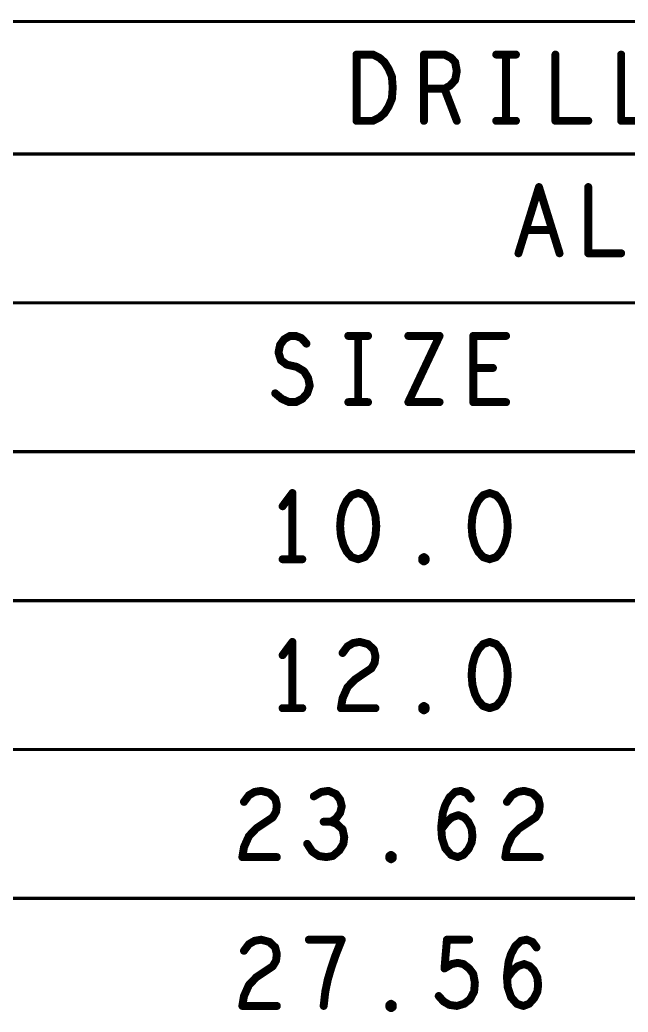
# Model space of a CAD drawing. Extents: x -14.2 to 19.9, y -5.2 to 16.9.
# Drawn here: x 9.877 to 11.024, y 5.037 to 6.909 of the extents above; entities that cross this region are included whole.
import ezdxf

# ---------------------------------------------------------------- set-up
doc = ezdxf.new("R2010")
doc.units = 0
doc.layers.get('0').update_dxf_attribs({"linetype": 'CONTINUOUS'})
doc.layers.add('FAB', color=2, linetype='CONTINUOUS')

# ---------------------------------------------------------------- blocks, each defined once
blk = doc.blocks.new('ROUND_105')
at = {"const_width": 0.0075}
blk.add_lwpolyline([(-0.00375, 0, 1), (0.00375, 0, 1)], format="xyb", close=True, dxfattribs=at)

msp = doc.modelspace()

# ---------------------------------------------------------------- linework, layer by layer
at = {"layer": 'FAB'}
for points, const_width in [([(8.7328, 6.9063), (15.4598, 6.9063)], 0.006), ([(10.5122, 6.7188), (10.5122, 6.8438)], 0.015), ([(10.5122, 6.8438), (10.5432, 6.8438)], 0.015), ([(10.5432, 6.8438), (10.5556, 6.8376)], 0.015), ([(10.5556, 6.8376), (10.5649, 6.8293)], 0.015), ([(10.5649, 6.8293), (10.5727, 6.8168)], 0.015), ([(10.6393, 6.7188), (10.6393, 6.8438)], 0.015), ([(10.6393, 6.8438), (10.6781, 6.8438)], 0.015), ([(10.6781, 6.8438), (10.6905, 6.8376)], 0.015), ([(10.6905, 6.8376), (10.6982, 6.8293)], 0.015), ([(10.6982, 6.8293), (10.7013, 6.8126)], 0.015), ([(10.7757, 6.8438), (10.8129, 6.8438)], 0.015), ([(10.7943, 6.8438), (10.7943, 6.7188)], 0.015), ([(10.8873, 6.8438), (10.8873, 6.7188)], 0.015), ([(11.0113, 6.8438), (11.0113, 6.7188)], 0.015), ([(10.5727, 6.8168), (10.5789, 6.8022)], 0.015), ([(10.7013, 6.8126), (10.6982, 6.7959)], 0.015), ([(10.5789, 6.8022), (10.5804, 6.7813)], 0.015), ([(10.6982, 6.7959), (10.6889, 6.7855)], 0.015), ([(10.5804, 6.7813), (10.5789, 6.7605)], 0.015), ([(10.6781, 6.7793), (10.6393, 6.7793)], 0.015), ([(10.6889, 6.7855), (10.6781, 6.7793)], 0.015), ([(10.6781, 6.7793), (10.7013, 6.7188)], 0.015), ([(10.5789, 6.7605), (10.5727, 6.7459)], 0.015), ([(10.5727, 6.7459), (10.5649, 6.7334)], 0.015), ([(10.5432, 6.7188), (10.5122, 6.7188)], 0.015), ([(10.5556, 6.7251), (10.5432, 6.7188)], 0.015), ([(10.5649, 6.7334), (10.5556, 6.7251)], 0.015), ([(10.7757, 6.7188), (10.8129, 6.7188)], 0.015), ([(10.8873, 6.7188), (10.9493, 6.7188)], 0.015), ([(11.0113, 6.7188), (11.0733, 6.7188)], 0.015), ([(8.7328, 6.6563), (15.4598, 6.6563)], 0.006), ([(10.8176, 6.4688), (10.8563, 6.5938)], 0.015), ([(10.8563, 6.5938), (10.8951, 6.4688)], 0.015), ([(10.9493, 6.5938), (10.9493, 6.4688)], 0.015), ([(10.8811, 6.5126), (10.8315, 6.5126)], 0.015), ([(10.9493, 6.4688), (11.0113, 6.4688)], 0.015), ([(8.7328, 6.3754), (15.4598, 6.3754)], 0.006), ([(10.3681, 6.2962), (10.3758, 6.3066)], 0.015), ([(10.3758, 6.3066), (10.3867, 6.3129)], 0.015), ([(10.3867, 6.3129), (10.3975, 6.3129)], 0.015), ([(10.3975, 6.3129), (10.4084, 6.3087)], 0.015), ([(10.4084, 6.3087), (10.4177, 6.2983)], 0.015), ([(10.4967, 6.3129), (10.5339, 6.3129)], 0.015), ([(10.5153, 6.3129), (10.5153, 6.1879)], 0.015), ([(10.6099, 6.3129), (10.6688, 6.3129)], 0.015), ([(10.6688, 6.3129), (10.6099, 6.1879)], 0.015), ([(10.7323, 6.1879), (10.7323, 6.3129)], 0.015), ([(10.7323, 6.3129), (10.7943, 6.3129)], 0.015), ([(10.365, 6.2816), (10.3681, 6.2962)], 0.015), ([(10.3696, 6.267), (10.365, 6.2816)], 0.015), ([(10.3805, 6.2587), (10.3696, 6.267)], 0.015), ([(10.3991, 6.2545), (10.3805, 6.2587)], 0.015), ([(10.413, 6.2462), (10.3991, 6.2545)], 0.015), ([(10.7695, 6.2524), (10.7323, 6.2524)], 0.015), ([(10.4208, 6.2337), (10.413, 6.2462)], 0.015), ([(10.4239, 6.2191), (10.4208, 6.2337)], 0.015), ([(10.4192, 6.2045), (10.4239, 6.2191)], 0.015), ([(10.3588, 6.2045), (10.3712, 6.1941)], 0.015), ([(10.3712, 6.1941), (10.3851, 6.1879)], 0.015), ([(10.3975, 6.1879), (10.4099, 6.1941)], 0.015), ([(10.4099, 6.1941), (10.4192, 6.2045)], 0.015), ([(10.3851, 6.1879), (10.3975, 6.1879)], 0.015), ([(10.4967, 6.1879), (10.5339, 6.1879)], 0.015), ([(10.6099, 6.1879), (10.6688, 6.1879)], 0.015), ([(10.7943, 6.1879), (10.7323, 6.1879)], 0.015), ([(8.7328, 6.0944), (15.4598, 6.0944)], 0.006), ([(10.3913, 6.0164), (10.3727, 5.9914)], 0.015), ([(10.3913, 5.8914), (10.3913, 6.0164)], 0.015), ([(10.5029, 6.0122), (10.4936, 6.0018)], 0.015), ([(10.5153, 6.0164), (10.5029, 6.0122)], 0.015), ([(10.5277, 6.0122), (10.5153, 6.0164)], 0.015), ([(10.537, 6.0018), (10.5277, 6.0122)], 0.015), ([(10.7509, 6.0122), (10.7416, 6.0018)], 0.015), ([(10.7633, 6.0164), (10.7509, 6.0122)], 0.015), ([(10.7757, 6.0122), (10.7633, 6.0164)], 0.015), ([(10.785, 6.0018), (10.7757, 6.0122)], 0.015), ([(10.4874, 5.9893), (10.4828, 5.9726)], 0.015), ([(10.4936, 6.0018), (10.4874, 5.9893)], 0.015), ([(10.5432, 5.9893), (10.537, 6.0018)], 0.015), ([(10.5479, 5.9726), (10.5432, 5.9893)], 0.015), ([(10.7354, 5.9893), (10.7308, 5.9726)], 0.015), ([(10.7416, 6.0018), (10.7354, 5.9893)], 0.015), ([(10.7912, 5.9893), (10.785, 6.0018)], 0.015), ([(10.7959, 5.9726), (10.7912, 5.9893)], 0.015), ([(10.4828, 5.9726), (10.4812, 5.9538)], 0.015), ([(10.5494, 5.9538), (10.5479, 5.9726)], 0.015), ([(10.7308, 5.9726), (10.7292, 5.9538)], 0.015), ([(10.7974, 5.9538), (10.7959, 5.9726)], 0.015), ([(10.4812, 5.9538), (10.4828, 5.9351)], 0.015), ([(10.5479, 5.9351), (10.5494, 5.9538)], 0.015), ([(10.7292, 5.9538), (10.7308, 5.9351)], 0.015), ([(10.7959, 5.9351), (10.7974, 5.9538)], 0.015), ([(10.4828, 5.9351), (10.4874, 5.9184)], 0.015), ([(10.5432, 5.9184), (10.5479, 5.9351)], 0.015), ([(10.7308, 5.9351), (10.7354, 5.9184)], 0.015), ([(10.7912, 5.9184), (10.7959, 5.9351)], 0.015), ([(10.4874, 5.9184), (10.4936, 5.9059)], 0.015), ([(10.537, 5.9059), (10.5432, 5.9184)], 0.015), ([(10.7354, 5.9184), (10.7416, 5.9059)], 0.015), ([(10.785, 5.9059), (10.7912, 5.9184)], 0.015), ([(10.4936, 5.9059), (10.5029, 5.8955)], 0.015), ([(10.5029, 5.8955), (10.5153, 5.8914)], 0.015), ([(10.5153, 5.8914), (10.5277, 5.8955)], 0.015), ([(10.5277, 5.8955), (10.537, 5.9059)], 0.015), ([(10.6362, 5.8934), (10.6393, 5.8955)], 0.015), ([(10.6362, 5.8893), (10.6362, 5.8934)], 0.015), ([(10.6393, 5.8955), (10.6424, 5.8934)], 0.015), ([(10.6424, 5.8934), (10.6424, 5.8893)], 0.015), ([(10.7416, 5.9059), (10.7509, 5.8955)], 0.015), ([(10.7509, 5.8955), (10.7633, 5.8914)], 0.015), ([(10.7633, 5.8914), (10.7757, 5.8955)], 0.015), ([(10.7757, 5.8955), (10.785, 5.9059)], 0.015), ([(10.3727, 5.8914), (10.4099, 5.8914)], 0.015), ([(10.6393, 5.8872), (10.6362, 5.8893)], 0.015), ([(10.6424, 5.8893), (10.6393, 5.8872)], 0.015), ([(8.7328, 5.8133), (15.4598, 5.8133)], 0.006), ([(10.3913, 5.7354), (10.3727, 5.7104)], 0.015), ([(10.3913, 5.6104), (10.3913, 5.7354)], 0.015), ([(10.4859, 5.7145), (10.4952, 5.727)], 0.015), ([(10.4952, 5.727), (10.506, 5.7333)], 0.015), ([(10.506, 5.7333), (10.5184, 5.7354)], 0.015), ([(10.5184, 5.7354), (10.5339, 5.7312)], 0.015), ([(10.5339, 5.7312), (10.5448, 5.7208)], 0.015), ([(10.7509, 5.7312), (10.7416, 5.7208)], 0.015), ([(10.7633, 5.7354), (10.7509, 5.7312)], 0.015), ([(10.7757, 5.7312), (10.7633, 5.7354)], 0.015), ([(10.785, 5.7208), (10.7757, 5.7312)], 0.015), ([(10.5448, 5.7208), (10.5479, 5.7083)], 0.015), ([(10.5479, 5.7083), (10.5463, 5.6958)], 0.015), ([(10.7354, 5.7083), (10.7308, 5.6916)], 0.015), ([(10.7416, 5.7208), (10.7354, 5.7083)], 0.015), ([(10.7912, 5.7083), (10.785, 5.7208)], 0.015), ([(10.7959, 5.6916), (10.7912, 5.7083)], 0.015), ([(10.5463, 5.6958), (10.5401, 5.6853)], 0.015), ([(10.7308, 5.6916), (10.7292, 5.6728)], 0.015), ([(10.7974, 5.6728), (10.7959, 5.6916)], 0.015), ([(10.5401, 5.6853), (10.5091, 5.6645)], 0.015), ([(10.7292, 5.6728), (10.7308, 5.6541)], 0.015), ([(10.7959, 5.6541), (10.7974, 5.6728)], 0.015), ([(10.4952, 5.6499), (10.4859, 5.6291)], 0.015), ([(10.5091, 5.6645), (10.4952, 5.6499)], 0.015), ([(10.7308, 5.6541), (10.7354, 5.6374)], 0.015), ([(10.7912, 5.6374), (10.7959, 5.6541)], 0.015), ([(10.7354, 5.6374), (10.7416, 5.6249)], 0.015), ([(10.785, 5.6249), (10.7912, 5.6374)], 0.015), ([(10.4859, 5.6291), (10.4828, 5.6104)], 0.015), ([(10.6362, 5.6124), (10.6393, 5.6145)], 0.015), ([(10.6362, 5.6083), (10.6362, 5.6124)], 0.015), ([(10.6393, 5.6145), (10.6424, 5.6124)], 0.015), ([(10.6424, 5.6124), (10.6424, 5.6083)], 0.015), ([(10.7416, 5.6249), (10.7509, 5.6145)], 0.015), ([(10.7509, 5.6145), (10.7633, 5.6104)], 0.015), ([(10.7633, 5.6104), (10.7757, 5.6145)], 0.015), ([(10.7757, 5.6145), (10.785, 5.6249)], 0.015), ([(10.3727, 5.6104), (10.4099, 5.6104)], 0.015), ([(10.4828, 5.6104), (10.5479, 5.6104)], 0.015), ([(10.6393, 5.6062), (10.6362, 5.6083)], 0.015), ([(10.6424, 5.6083), (10.6393, 5.6062)], 0.015), ([(8.7328, 5.5324), (15.4598, 5.5324)], 0.006), ([(10.2999, 5.4335), (10.3092, 5.446)], 0.015), ([(10.3092, 5.446), (10.32, 5.4523)], 0.015), ([(10.32, 5.4523), (10.3324, 5.4543)], 0.015), ([(10.3324, 5.4543), (10.3479, 5.4502)], 0.015), ([(10.3479, 5.4502), (10.3588, 5.4398)], 0.015), ([(10.4456, 5.4523), (10.4316, 5.4439)], 0.015), ([(10.4595, 5.4543), (10.4456, 5.4523)], 0.015), ([(10.4735, 5.4481), (10.4595, 5.4543)], 0.015), ([(10.4812, 5.4377), (10.4735, 5.4481)], 0.015), ([(10.6874, 5.4418), (10.6982, 5.4523)], 0.015), ([(10.6982, 5.4523), (10.7091, 5.4543)], 0.015), ([(10.7091, 5.4543), (10.7199, 5.4502)], 0.015), ([(10.7199, 5.4502), (10.7277, 5.4398)], 0.015), ([(10.7959, 5.4335), (10.8052, 5.446)], 0.015), ([(10.8052, 5.446), (10.816, 5.4523)], 0.015), ([(10.816, 5.4523), (10.8284, 5.4543)], 0.015), ([(10.8284, 5.4543), (10.8439, 5.4502)], 0.015), ([(10.8439, 5.4502), (10.8548, 5.4398)], 0.015), ([(10.3588, 5.4398), (10.3619, 5.4273)], 0.015), ([(10.3619, 5.4273), (10.3603, 5.4148)], 0.015), ([(10.4843, 5.4252), (10.4812, 5.4377)], 0.015), ([(10.4812, 5.4127), (10.4843, 5.4252)], 0.015), ([(10.675, 5.4127), (10.6796, 5.4273)], 0.015), ([(10.6796, 5.4273), (10.6874, 5.4418)], 0.015), ([(10.8548, 5.4398), (10.8579, 5.4273)], 0.015), ([(10.8579, 5.4273), (10.8563, 5.4148)], 0.015), ([(10.3603, 5.4148), (10.3541, 5.4043)], 0.015), ([(10.4735, 5.4023), (10.4812, 5.4127)], 0.015), ([(10.6719, 5.3856), (10.675, 5.4127)], 0.015), ([(10.692, 5.4043), (10.7044, 5.4085)], 0.015), ([(10.7044, 5.4085), (10.7153, 5.4043)], 0.015), ([(10.8563, 5.4148), (10.8501, 5.4043)], 0.015), ([(10.3541, 5.4043), (10.3231, 5.3835)], 0.015), ([(10.4642, 5.396), (10.4502, 5.396)], 0.015), ([(10.4642, 5.396), (10.4735, 5.4023)], 0.015), ([(10.475, 5.3918), (10.4642, 5.396)], 0.015), ([(10.4859, 5.3814), (10.475, 5.3918)], 0.015), ([(10.6719, 5.3814), (10.6827, 5.396)], 0.015), ([(10.6827, 5.396), (10.692, 5.4043)], 0.015), ([(10.7153, 5.4043), (10.723, 5.396)], 0.015), ([(10.723, 5.396), (10.7292, 5.3835)], 0.015), ([(10.8501, 5.4043), (10.8191, 5.3835)], 0.015), ([(10.3092, 5.3689), (10.2999, 5.3481)], 0.015), ([(10.3231, 5.3835), (10.3092, 5.3689)], 0.015), ([(10.489, 5.3668), (10.4859, 5.3814)], 0.015), ([(10.6734, 5.3648), (10.6719, 5.3856)], 0.015), ([(10.7292, 5.3835), (10.7308, 5.3689)], 0.015), ([(10.7308, 5.3689), (10.7292, 5.3564)], 0.015), ([(10.8052, 5.3689), (10.7959, 5.3481)], 0.015), ([(10.8191, 5.3835), (10.8052, 5.3689)], 0.015), ([(10.4192, 5.3543), (10.4285, 5.3398)], 0.015), ([(10.4797, 5.3418), (10.4874, 5.3543)], 0.015), ([(10.4874, 5.3543), (10.489, 5.3668)], 0.015), ([(10.6796, 5.346), (10.6734, 5.3648)], 0.015), ([(10.7292, 5.3564), (10.723, 5.3439)], 0.015), ([(10.2999, 5.3481), (10.2968, 5.3293)], 0.015), ([(10.4285, 5.3398), (10.4409, 5.3314)], 0.015), ([(10.4409, 5.3314), (10.4549, 5.3293)], 0.015), ([(10.4549, 5.3293), (10.4673, 5.3314)], 0.015), ([(10.4673, 5.3314), (10.4797, 5.3418)], 0.015), ([(10.5742, 5.3314), (10.5773, 5.3335)], 0.015), ([(10.5742, 5.3273), (10.5742, 5.3314)], 0.015), ([(10.5773, 5.3335), (10.5804, 5.3314)], 0.015), ([(10.5804, 5.3314), (10.5804, 5.3273)], 0.015), ([(10.6905, 5.3335), (10.6796, 5.346)], 0.015), ([(10.7029, 5.3293), (10.6905, 5.3335)], 0.015), ([(10.7137, 5.3335), (10.7029, 5.3293)], 0.015), ([(10.723, 5.3439), (10.7137, 5.3335)], 0.015), ([(10.7959, 5.3481), (10.7928, 5.3293)], 0.015), ([(10.2968, 5.3293), (10.3619, 5.3293)], 0.015), ([(10.5773, 5.3252), (10.5742, 5.3273)], 0.015), ([(10.5804, 5.3273), (10.5773, 5.3252)], 0.015), ([(10.7928, 5.3293), (10.8579, 5.3293)], 0.015), ([(8.7328, 5.2514), (15.4598, 5.2514)], 0.006), ([(10.2999, 5.1525), (10.3092, 5.165)], 0.015), ([(10.3092, 5.165), (10.32, 5.1713)], 0.015), ([(10.32, 5.1713), (10.3324, 5.1734)], 0.015), ([(10.3324, 5.1734), (10.3479, 5.1692)], 0.015), ([(10.3479, 5.1692), (10.3588, 5.1588)], 0.015), ([(10.4843, 5.1734), (10.4223, 5.1734)], 0.015), ([(10.4719, 5.1421), (10.4843, 5.1734)], 0.015), ([(10.6781, 5.1192), (10.6827, 5.1734)], 0.015), ([(10.6827, 5.1734), (10.7246, 5.1734)], 0.015), ([(10.8114, 5.1608), (10.8222, 5.1713)], 0.015), ([(10.8222, 5.1713), (10.8331, 5.1734)], 0.015), ([(10.8331, 5.1734), (10.8439, 5.1692)], 0.015), ([(10.8439, 5.1692), (10.8517, 5.1588)], 0.015), ([(10.3588, 5.1588), (10.3619, 5.1463)], 0.015), ([(10.3619, 5.1463), (10.3603, 5.1338)], 0.015), ([(10.799, 5.1317), (10.8036, 5.1463)], 0.015), ([(10.8036, 5.1463), (10.8114, 5.1608)], 0.015), ([(10.3603, 5.1338), (10.3541, 5.1233)], 0.015), ([(10.4642, 5.1192), (10.4719, 5.1421)], 0.015), ([(10.692, 5.1275), (10.6781, 5.1192)], 0.015), ([(10.7029, 5.1296), (10.692, 5.1275)], 0.015), ([(10.7137, 5.1275), (10.7029, 5.1296)], 0.015), ([(10.7246, 5.1192), (10.7137, 5.1275)], 0.015), ([(10.7959, 5.1046), (10.799, 5.1317)], 0.015), ([(10.816, 5.1233), (10.8284, 5.1275)], 0.015), ([(10.8284, 5.1275), (10.8393, 5.1233)], 0.015), ([(10.3541, 5.1233), (10.3231, 5.1025)], 0.015), ([(10.458, 5.0983), (10.4642, 5.1192)], 0.015), ([(10.7323, 5.1088), (10.7246, 5.1192)], 0.015), ([(10.7354, 5.0921), (10.7323, 5.1088)], 0.015), ([(10.7959, 5.1004), (10.8067, 5.115)], 0.015), ([(10.8067, 5.115), (10.816, 5.1233)], 0.015), ([(10.8393, 5.1233), (10.847, 5.115)], 0.015), ([(10.847, 5.115), (10.8532, 5.1025)], 0.015), ([(10.3092, 5.0879), (10.2999, 5.0671)], 0.015), ([(10.3231, 5.1025), (10.3092, 5.0879)], 0.015), ([(10.4533, 5.0754), (10.458, 5.0983)], 0.015), ([(10.7339, 5.0754), (10.7354, 5.0921)], 0.015), ([(10.7974, 5.0838), (10.7959, 5.1046)], 0.015), ([(10.8532, 5.1025), (10.8548, 5.0879)], 0.015), ([(10.8548, 5.0879), (10.8532, 5.0754)], 0.015), ([(10.4502, 5.0484), (10.4533, 5.0754)], 0.015), ([(10.7261, 5.0608), (10.7339, 5.0754)], 0.015), ([(10.8036, 5.065), (10.7974, 5.0838)], 0.015), ([(10.8532, 5.0754), (10.847, 5.0629)], 0.015), ([(10.2999, 5.0671), (10.2968, 5.0484)], 0.015), ([(10.5742, 5.0504), (10.5773, 5.0525)], 0.015), ([(10.5742, 5.0463), (10.5742, 5.0504)], 0.015), ([(10.5773, 5.0525), (10.5804, 5.0504)], 0.015), ([(10.5804, 5.0504), (10.5804, 5.0463)], 0.015), ([(10.6672, 5.0671), (10.6765, 5.0567)], 0.015), ([(10.6765, 5.0567), (10.6874, 5.0504)], 0.015), ([(10.6874, 5.0504), (10.7013, 5.0484)], 0.015), ([(10.7013, 5.0484), (10.7153, 5.0525)], 0.015), ([(10.7153, 5.0525), (10.7261, 5.0608)], 0.015), ([(10.8145, 5.0525), (10.8036, 5.065)], 0.015), ([(10.8269, 5.0484), (10.8145, 5.0525)], 0.015), ([(10.8377, 5.0525), (10.8269, 5.0484)], 0.015), ([(10.847, 5.0629), (10.8377, 5.0525)], 0.015), ([(10.2968, 5.0484), (10.3619, 5.0484)], 0.015), ([(10.5773, 5.0442), (10.5742, 5.0463)], 0.015), ([(10.5804, 5.0463), (10.5773, 5.0442)], 0.015)]:
    msp.add_lwpolyline(points, dxfattribs=dict(at, const_width=const_width))

# ---------------------------------------------------------------- block references
for p in [(10.5122, 6.8438), (10.5122, 6.8438), (10.5432, 6.8438), (10.5432, 6.8438), (10.5556, 6.8376), (10.5556, 6.8376), (10.5649, 6.8293), (10.5649, 6.8293), (10.6393, 6.8438), (10.6393, 6.8438), (10.6781, 6.8438), (10.6781, 6.8438), (10.6905, 6.8376), (10.6905, 6.8376), (10.6982, 6.8293), (10.6982, 6.8293), (10.7757, 6.8438), (10.7943, 6.8438), (10.8129, 6.8438), (10.8873, 6.8438), (11.0113, 6.8438), (10.5727, 6.8168), (10.5727, 6.8168), (10.7013, 6.8126), (10.7013, 6.8126), (10.5789, 6.8022), (10.5789, 6.8022), (10.6982, 6.7959), (10.6982, 6.7959), (10.5804, 6.7813), (10.5804, 6.7813), (10.6393, 6.7793), (10.6781, 6.7793), (10.6781, 6.7793), (10.6781, 6.7793), (10.6889, 6.7855), (10.6889, 6.7855), (10.5789, 6.7605), (10.5789, 6.7605), (10.5727, 6.7459), (10.5727, 6.7459), (10.5122, 6.7188), (10.5122, 6.7188), (10.5432, 6.7188), (10.5432, 6.7188), (10.5556, 6.7251), (10.5556, 6.7251), (10.5649, 6.7334), (10.5649, 6.7334), (10.6393, 6.7188), (10.7013, 6.7188), (10.7757, 6.7188), (10.7943, 6.7188), (10.8129, 6.7188), (10.8873, 6.7188), (10.8873, 6.7188), (10.9493, 6.7188), (11.0113, 6.7188), (11.0113, 6.7188), (10.8563, 6.5938), (10.8563, 6.5938), (10.9493, 6.5938), (10.8315, 6.5126), (10.8811, 6.5126), (10.8176, 6.4688), (10.8951, 6.4688), (10.9493, 6.4688), (10.9493, 6.4688), (11.0113, 6.4688), (10.3758, 6.3066), (10.3758, 6.3066), (10.3867, 6.3129), (10.3867, 6.3129), (10.3975, 6.3129), (10.3975, 6.3129), (10.4084, 6.3087), (10.4084, 6.3087), (10.4967, 6.3129), (10.5153, 6.3129), (10.5339, 6.3129), (10.6099, 6.3129), (10.6688, 6.3129), (10.6688, 6.3129), (10.7323, 6.3129), (10.7323, 6.3129), (10.7943, 6.3129), (10.3681, 6.2962), (10.3681, 6.2962), (10.4177, 6.2983), (10.365, 6.2816), (10.365, 6.2816), (10.3696, 6.267), (10.3696, 6.267), (10.3805, 6.2587), (10.3805, 6.2587), (10.3991, 6.2545), (10.3991, 6.2545), (10.7323, 6.2524), (10.7695, 6.2524), (10.413, 6.2462), (10.413, 6.2462), (10.4208, 6.2337), (10.4208, 6.2337), (10.4239, 6.2191), (10.4239, 6.2191), (10.3588, 6.2045), (10.3712, 6.1941), (10.3712, 6.1941), (10.4099, 6.1941), (10.4099, 6.1941), (10.4192, 6.2045), (10.4192, 6.2045), (10.3851, 6.1879), (10.3851, 6.1879), (10.3975, 6.1879), (10.3975, 6.1879), (10.4967, 6.1879), (10.5153, 6.1879), (10.5339, 6.1879), (10.6099, 6.1879), (10.6099, 6.1879), (10.6688, 6.1879), (10.7323, 6.1879), (10.7323, 6.1879), (10.7943, 6.1879), (10.3913, 6.0164), (10.3913, 6.0164), (10.5029, 6.0122), (10.5029, 6.0122), (10.5153, 6.0164), (10.5153, 6.0164), (10.5277, 6.0122), (10.5277, 6.0122), (10.7509, 6.0122), (10.7509, 6.0122), (10.7633, 6.0164), (10.7633, 6.0164), (10.7757, 6.0122), (10.7757, 6.0122), (10.3727, 5.9914), (10.4874, 5.9893), (10.4874, 5.9893), (10.4936, 6.0018), (10.4936, 6.0018), (10.537, 6.0018), (10.537, 6.0018), (10.5432, 5.9893), (10.5432, 5.9893), (10.7354, 5.9893), (10.7354, 5.9893), (10.7416, 6.0018), (10.7416, 6.0018), (10.785, 6.0018), (10.785, 6.0018), (10.7912, 5.9893), (10.7912, 5.9893), (10.4828, 5.9726), (10.4828, 5.9726), (10.5479, 5.9726), (10.5479, 5.9726), (10.7308, 5.9726), (10.7308, 5.9726), (10.7959, 5.9726), (10.7959, 5.9726), (10.4812, 5.9538), (10.4812, 5.9538), (10.5494, 5.9538), (10.5494, 5.9538), (10.7292, 5.9538), (10.7292, 5.9538), (10.7974, 5.9538), (10.7974, 5.9538), (10.4828, 5.9351), (10.4828, 5.9351), (10.5479, 5.9351), (10.5479, 5.9351), (10.7308, 5.9351), (10.7308, 5.9351), (10.7959, 5.9351), (10.7959, 5.9351), (10.4874, 5.9184), (10.4874, 5.9184), (10.5432, 5.9184), (10.5432, 5.9184), (10.7354, 5.9184), (10.7354, 5.9184), (10.7912, 5.9184), (10.7912, 5.9184), (10.4936, 5.9059), (10.4936, 5.9059), (10.5029, 5.8955), (10.5029, 5.8955), (10.5277, 5.8955), (10.5277, 5.8955), (10.537, 5.9059), (10.537, 5.9059), (10.6362, 5.8934), (10.6362, 5.8934), (10.6393, 5.8955), (10.6393, 5.8955), (10.6424, 5.8934), (10.6424, 5.8934), (10.7416, 5.9059), (10.7416, 5.9059), (10.7509, 5.8955), (10.7509, 5.8955), (10.7757, 5.8955), (10.7757, 5.8955), (10.785, 5.9059), (10.785, 5.9059), (10.3727, 5.8914), (10.3913, 5.8914), (10.4099, 5.8914), (10.5153, 5.8914), (10.5153, 5.8914), (10.6362, 5.8893), (10.6362, 5.8893), (10.6393, 5.8872), (10.6393, 5.8872), (10.6424, 5.8893), (10.6424, 5.8893), (10.7633, 5.8914), (10.7633, 5.8914), (10.3913, 5.7354), (10.3913, 5.7354), (10.4952, 5.727), (10.4952, 5.727), (10.506, 5.7333), (10.506, 5.7333), (10.5184, 5.7354), (10.5184, 5.7354), (10.5339, 5.7312), (10.5339, 5.7312), (10.7509, 5.7312), (10.7509, 5.7312), (10.7633, 5.7354), (10.7633, 5.7354), (10.7757, 5.7312), (10.7757, 5.7312), (10.3727, 5.7104), (10.4859, 5.7145), (10.5448, 5.7208), (10.5448, 5.7208), (10.5479, 5.7083), (10.5479, 5.7083), (10.7354, 5.7083), (10.7354, 5.7083), (10.7416, 5.7208), (10.7416, 5.7208), (10.785, 5.7208), (10.785, 5.7208), (10.7912, 5.7083), (10.7912, 5.7083), (10.5463, 5.6958), (10.5463, 5.6958), (10.7308, 5.6916), (10.7308, 5.6916), (10.7959, 5.6916), (10.7959, 5.6916), (10.5401, 5.6853), (10.5401, 5.6853), (10.7292, 5.6728), (10.7292, 5.6728), (10.7974, 5.6728), (10.7974, 5.6728), (10.4952, 5.6499), (10.4952, 5.6499), (10.5091, 5.6645), (10.5091, 5.6645), (10.7308, 5.6541), (10.7308, 5.6541), (10.7959, 5.6541), (10.7959, 5.6541), (10.7354, 5.6374), (10.7354, 5.6374), (10.7912, 5.6374), (10.7912, 5.6374), (10.4859, 5.6291), (10.4859, 5.6291), (10.6362, 5.6124), (10.6362, 5.6124), (10.6393, 5.6145), (10.6393, 5.6145), (10.6424, 5.6124), (10.6424, 5.6124), (10.7416, 5.6249), (10.7416, 5.6249), (10.7509, 5.6145), (10.7509, 5.6145), (10.7757, 5.6145), (10.7757, 5.6145), (10.785, 5.6249), (10.785, 5.6249), (10.3727, 5.6104), (10.3913, 5.6104), (10.4099, 5.6104), (10.4828, 5.6104), (10.4828, 5.6104), (10.5479, 5.6104), (10.6362, 5.6083), (10.6362, 5.6083), (10.6393, 5.6062), (10.6393, 5.6062), (10.6424, 5.6083), (10.6424, 5.6083), (10.7633, 5.6104), (10.7633, 5.6104), (10.3092, 5.446), (10.3092, 5.446), (10.32, 5.4523), (10.32, 5.4523), (10.3324, 5.4543), (10.3324, 5.4543), (10.3479, 5.4502), (10.3479, 5.4502), (10.4316, 5.4439), (10.4456, 5.4523), (10.4456, 5.4523), (10.4595, 5.4543), (10.4595, 5.4543), (10.4735, 5.4481), (10.4735, 5.4481), (10.6982, 5.4523), (10.6982, 5.4523), (10.7091, 5.4543), (10.7091, 5.4543), (10.7199, 5.4502), (10.7199, 5.4502), (10.8052, 5.446), (10.8052, 5.446), (10.816, 5.4523), (10.816, 5.4523), (10.8284, 5.4543), (10.8284, 5.4543), (10.8439, 5.4502), (10.8439, 5.4502), (10.2999, 5.4335), (10.3588, 5.4398), (10.3588, 5.4398), (10.3619, 5.4273), (10.3619, 5.4273), (10.4812, 5.4377), (10.4812, 5.4377), (10.4843, 5.4252), (10.4843, 5.4252), (10.6796, 5.4273), (10.6796, 5.4273), (10.6874, 5.4418), (10.6874, 5.4418), (10.7277, 5.4398), (10.7959, 5.4335), (10.8548, 5.4398), (10.8548, 5.4398), (10.8579, 5.4273), (10.8579, 5.4273), (10.3603, 5.4148), (10.3603, 5.4148), (10.4812, 5.4127), (10.4812, 5.4127), (10.675, 5.4127), (10.675, 5.4127), (10.7044, 5.4085), (10.7044, 5.4085), (10.8563, 5.4148), (10.8563, 5.4148), (10.3541, 5.4043), (10.3541, 5.4043), (10.4502, 5.396), (10.4642, 5.396), (10.4642, 5.396), (10.4642, 5.396), (10.4735, 5.4023), (10.4735, 5.4023), (10.475, 5.3918), (10.475, 5.3918), (10.6827, 5.396), (10.6827, 5.396), (10.692, 5.4043), (10.692, 5.4043), (10.7153, 5.4043), (10.7153, 5.4043), (10.723, 5.396), (10.723, 5.396), (10.8501, 5.4043), (10.8501, 5.4043), (10.3092, 5.3689), (10.3092, 5.3689), (10.3231, 5.3835), (10.3231, 5.3835), (10.4859, 5.3814), (10.4859, 5.3814), (10.6719, 5.3856), (10.6719, 5.3856), (10.6719, 5.3814), (10.7292, 5.3835), (10.7292, 5.3835), (10.7308, 5.3689), (10.7308, 5.3689), (10.8052, 5.3689), (10.8052, 5.3689), (10.8191, 5.3835), (10.8191, 5.3835), (10.4192, 5.3543), (10.4874, 5.3543), (10.4874, 5.3543), (10.489, 5.3668), (10.489, 5.3668), (10.6734, 5.3648), (10.6734, 5.3648), (10.7292, 5.3564), (10.7292, 5.3564), (10.2999, 5.3481), (10.2999, 5.3481), (10.4285, 5.3398), (10.4285, 5.3398), (10.4409, 5.3314), (10.4409, 5.3314), (10.4673, 5.3314), (10.4673, 5.3314), (10.4797, 5.3418), (10.4797, 5.3418), (10.5742, 5.3314), (10.5742, 5.3314), (10.5773, 5.3335), (10.5773, 5.3335), (10.5804, 5.3314), (10.5804, 5.3314), (10.6796, 5.346), (10.6796, 5.346), (10.6905, 5.3335), (10.6905, 5.3335), (10.7137, 5.3335), (10.7137, 5.3335), (10.723, 5.3439), (10.723, 5.3439), (10.7959, 5.3481), (10.7959, 5.3481), (10.2968, 5.3293), (10.2968, 5.3293), (10.3619, 5.3293), (10.4549, 5.3293), (10.4549, 5.3293), (10.5742, 5.3273), (10.5742, 5.3273), (10.5773, 5.3252), (10.5773, 5.3252), (10.5804, 5.3273), (10.5804, 5.3273), (10.7029, 5.3293), (10.7029, 5.3293), (10.7928, 5.3293), (10.7928, 5.3293), (10.8579, 5.3293), (10.3092, 5.165), (10.3092, 5.165), (10.32, 5.1713), (10.32, 5.1713), (10.3324, 5.1734), (10.3324, 5.1734), (10.3479, 5.1692), (10.3479, 5.1692), (10.4223, 5.1734), (10.4843, 5.1734), (10.4843, 5.1734), (10.6827, 5.1734), (10.6827, 5.1734), (10.7246, 5.1734), (10.8222, 5.1713), (10.8222, 5.1713), (10.8331, 5.1734), (10.8331, 5.1734), (10.8439, 5.1692), (10.8439, 5.1692), (10.2999, 5.1525), (10.3588, 5.1588), (10.3588, 5.1588), (10.3619, 5.1463), (10.3619, 5.1463), (10.8036, 5.1463), (10.8036, 5.1463), (10.8114, 5.1608), (10.8114, 5.1608), (10.8517, 5.1588), (10.3603, 5.1338), (10.3603, 5.1338), (10.4719, 5.1421), (10.4719, 5.1421), (10.692, 5.1275), (10.692, 5.1275), (10.7029, 5.1296), (10.7029, 5.1296), (10.7137, 5.1275), (10.7137, 5.1275), (10.799, 5.1317), (10.799, 5.1317), (10.8284, 5.1275), (10.8284, 5.1275), (10.3541, 5.1233), (10.3541, 5.1233), (10.4642, 5.1192), (10.4642, 5.1192), (10.6781, 5.1192), (10.6781, 5.1192), (10.7246, 5.1192), (10.7246, 5.1192), (10.7323, 5.1088), (10.7323, 5.1088), (10.8067, 5.115), (10.8067, 5.115), (10.816, 5.1233), (10.816, 5.1233), (10.8393, 5.1233), (10.8393, 5.1233), (10.847, 5.115), (10.847, 5.115), (10.3092, 5.0879), (10.3092, 5.0879), (10.3231, 5.1025), (10.3231, 5.1025), (10.458, 5.0983), (10.458, 5.0983), (10.7354, 5.0921), (10.7354, 5.0921), (10.7959, 5.1046), (10.7959, 5.1046), (10.7959, 5.1004), (10.8532, 5.1025), (10.8532, 5.1025), (10.8548, 5.0879), (10.8548, 5.0879), (10.4533, 5.0754), (10.4533, 5.0754), (10.7339, 5.0754), (10.7339, 5.0754), (10.7974, 5.0838), (10.7974, 5.0838), (10.8532, 5.0754), (10.8532, 5.0754), (10.2999, 5.0671), (10.2999, 5.0671), (10.5742, 5.0504), (10.5742, 5.0504), (10.5773, 5.0525), (10.5773, 5.0525), (10.5804, 5.0504), (10.5804, 5.0504), (10.6672, 5.0671), (10.6765, 5.0567), (10.6765, 5.0567), (10.6874, 5.0504), (10.6874, 5.0504), (10.7153, 5.0525), (10.7153, 5.0525), (10.7261, 5.0608), (10.7261, 5.0608), (10.8036, 5.065), (10.8036, 5.065), (10.8145, 5.0525), (10.8145, 5.0525), (10.8377, 5.0525), (10.8377, 5.0525), (10.847, 5.0629), (10.847, 5.0629), (10.2968, 5.0484), (10.2968, 5.0484), (10.3619, 5.0484), (10.4502, 5.0484), (10.5742, 5.0463), (10.5742, 5.0463), (10.5773, 5.0442), (10.5773, 5.0442), (10.5804, 5.0463), (10.5804, 5.0463), (10.7013, 5.0484), (10.7013, 5.0484), (10.8269, 5.0484), (10.8269, 5.0484)]:
    msp.add_blockref('ROUND_105', p, dxfattribs=at)

doc.saveas('drawing.dxf')
